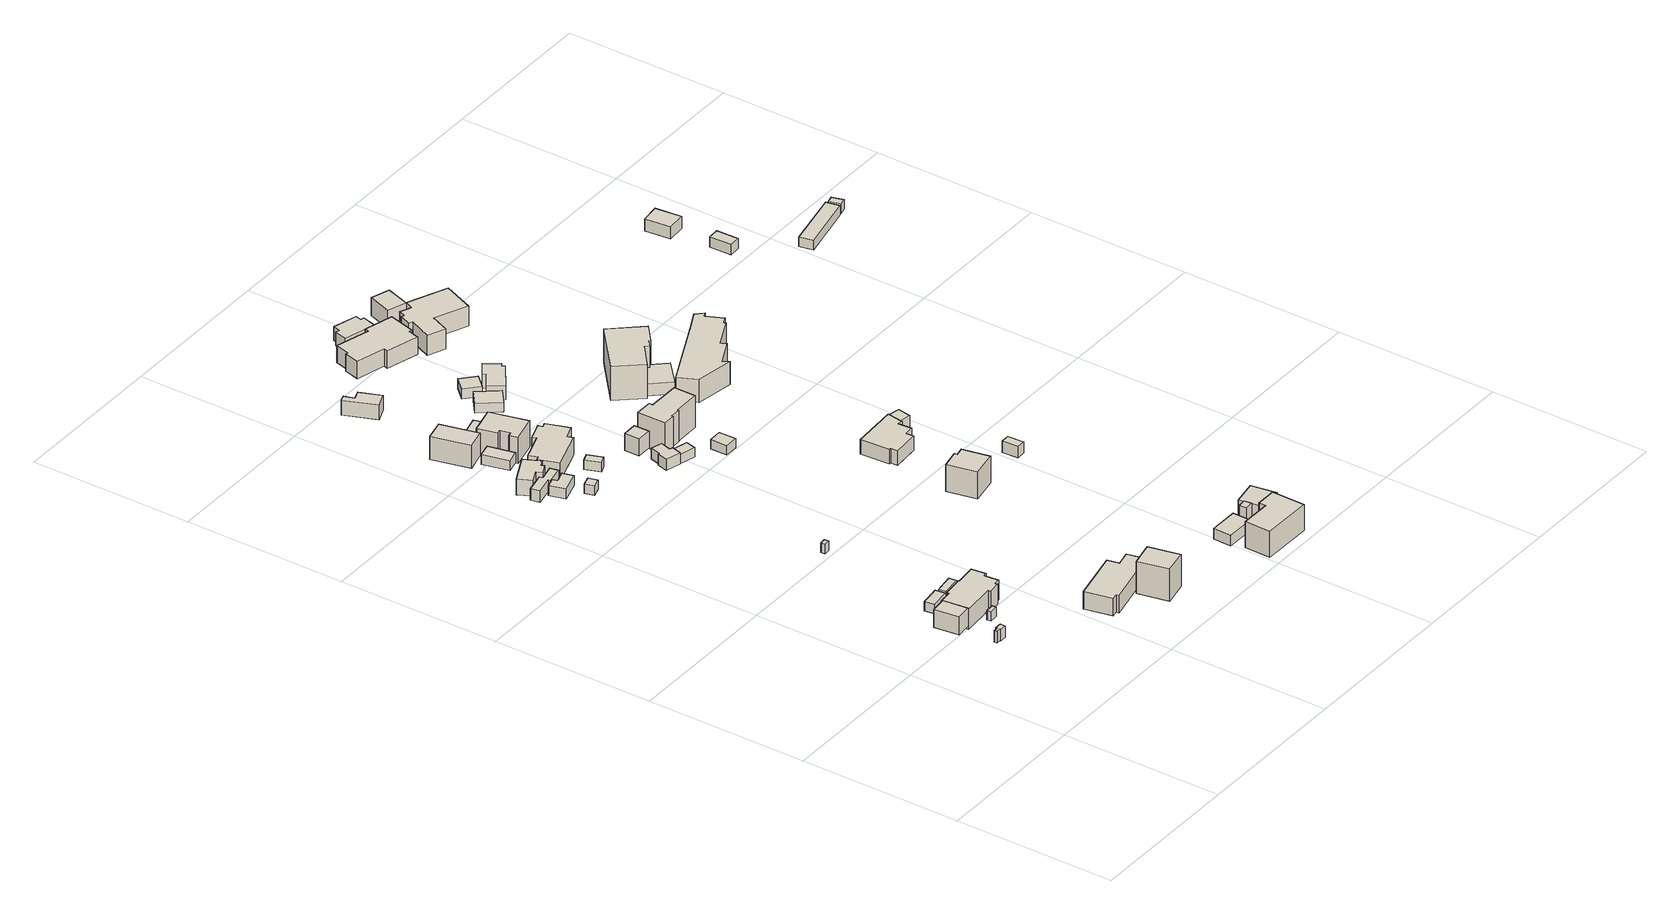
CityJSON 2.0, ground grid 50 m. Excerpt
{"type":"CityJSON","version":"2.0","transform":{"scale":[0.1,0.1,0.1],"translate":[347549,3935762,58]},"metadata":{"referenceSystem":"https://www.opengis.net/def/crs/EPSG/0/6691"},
"CityObjects":{
"building1":{"type":"Building","attributes":{"measuredHeight":4.5,"BuildingIDAttribute.prefecture":"14","BuildingIDAttribute.city":"14151","BuildingDetailAttribute.surveyYear":2015,"BuildingLandSlideRiskAttribute.description":"1","BuildingLandSlideRiskAttribute.areaType":"1"},"geometry":[{"type":"Solid","lod":"1","boundaries":[[[[0,1,2,3,4,5,6,7]],[[6,8,9,7]],[[5,10,8,6]],[[4,11,10,5]],[[3,12,11,4]],[[2,13,12,3]],[[1,14,13,2]],[[0,15,14,1]],[[7,9,15,0]],[[8,10,11,12,13,14,15,9]]]]}]},
"building2":{"type":"Building","attributes":{"usage":"411","measuredHeight":6,"storeysAboveGround":1,"BuildingIDAttribute.prefecture":"14","BuildingIDAttribute.city":"14151","BuildingDetailAttribute.totalFloorArea":38.13,"BuildingDetailAttribute.buildingFootprintArea":38.13,"BuildingDetailAttribute.buildingStructureType":"610","BuildingDetailAttribute.buildingStructureOrgType":"2","BuildingDetailAttribute.orgUsage":"10","BuildingDetailAttribute.surveyYear":2015,"BuildingLandSlideRiskAttribute.description":"1","BuildingLandSlideRiskAttribute.areaType":"1"},"geometry":[{"type":"Solid","lod":"1","boundaries":[[[[16,17,18,19]],[[18,20,21,19]],[[17,22,20,18]],[[16,23,22,17]],[[19,21,23,16]],[[20,22,23,21]]]]}]},
"building3":{"type":"Building","attributes":{"BuildingIDAttribute.prefecture":"14","BuildingIDAttribute.city":"14151","BuildingDetailAttribute.surveyYear":2015,"BuildingLandSlideRiskAttribute.description":"1","BuildingLandSlideRiskAttribute.areaType":"1"},"geometry":[{"type":"Solid","lod":"1","boundaries":[[[[24,25,26,27]],[[26,28,29,27]],[[25,30,28,26]],[[24,31,30,25]],[[27,29,31,24]],[[28,30,31,29]]]]}]},
"building4":{"type":"Building","attributes":{"BuildingIDAttribute.prefecture":"14","BuildingIDAttribute.city":"14151","BuildingDetailAttribute.surveyYear":2015,"BuildingLandSlideRiskAttribute.description":"1","BuildingLandSlideRiskAttribute.areaType":"1"},"geometry":[{"type":"Solid","lod":"1","boundaries":[[[[32,33,34,35]],[[34,36,37,35]],[[33,38,36,34]],[[32,39,38,33]],[[35,37,39,32]],[[36,38,39,37]]]]}]},
"building5":{"type":"Building","attributes":{"usage":"411","measuredHeight":8.6,"storeysAboveGround":2,"BuildingIDAttribute.prefecture":"14","BuildingIDAttribute.city":"14151","BuildingDetailAttribute.totalFloorArea":255.38,"BuildingDetailAttribute.buildingFootprintArea":127.69,"BuildingDetailAttribute.buildingStructureType":"601","BuildingDetailAttribute.buildingStructureOrgType":"1","BuildingDetailAttribute.orgUsage":"10","BuildingDetailAttribute.surveyYear":2015,"BuildingLandSlideRiskAttribute.description":"1","BuildingLandSlideRiskAttribute.areaType":"1"},"geometry":[{"type":"Solid","lod":"1","boundaries":[[[[40,41,42,43,44,45,46,47,48,49,50,51,52,53]],[[52,54,55,53]],[[51,56,54,52]],[[50,57,56,51]],[[49,58,57,50]],[[48,59,58,49]],[[47,60,59,48]],[[46,61,60,47]],[[45,62,61,46]],[[44,63,62,45]],[[43,64,63,44]],[[42,65,64,43]],[[41,66,65,42]],[[40,67,66,41]],[[53,55,67,40]],[[54,56,57,58,59,60,61,62,63,64,65,66,67,55]]]]}]},
"building6":{"type":"Building","attributes":{"usage":"451","storeysAboveGround":1,"BuildingIDAttribute.prefecture":"14","BuildingIDAttribute.city":"14151","BuildingDetailAttribute.totalFloorArea":13.91,"BuildingDetailAttribute.buildingFootprintArea":13.91,"BuildingDetailAttribute.buildingStructureType":"601","BuildingDetailAttribute.buildingStructureOrgType":"1","BuildingDetailAttribute.orgUsage":"200","BuildingDetailAttribute.surveyYear":2015,"BuildingLandSlideRiskAttribute.description":"1","BuildingLandSlideRiskAttribute.areaType":"1"},"geometry":[{"type":"Solid","lod":"1","boundaries":[[[[68,69,70,71]],[[70,72,73,71]],[[69,74,72,70]],[[68,75,74,69]],[[71,73,75,68]],[[72,74,75,73]]]]}]},
"building7":{"type":"Building","attributes":{"BuildingIDAttribute.prefecture":"14","BuildingIDAttribute.city":"14151","BuildingDetailAttribute.surveyYear":2015},"geometry":[{"type":"Solid","lod":"1","boundaries":[[[[76,77,78,79]],[[78,80,81,79]],[[77,82,80,78]],[[76,83,82,77]],[[79,81,83,76]],[[80,82,83,81]]]]}]},
"building8":{"type":"Building","attributes":{"measuredHeight":4.4,"BuildingIDAttribute.prefecture":"14","BuildingIDAttribute.city":"14151","BuildingDetailAttribute.surveyYear":2015,"BuildingLandSlideRiskAttribute.description":"1","BuildingLandSlideRiskAttribute.areaType":"1"},"geometry":[{"type":"Solid","lod":"1","boundaries":[[[[84,85,86,87,88,89,90,91]],[[90,92,93,91]],[[89,94,92,90]],[[88,95,94,89]],[[87,96,95,88]],[[86,97,96,87]],[[85,98,97,86]],[[84,99,98,85]],[[91,93,99,84]],[[92,94,95,96,97,98,99,93]]]]}]},
"building9":{"type":"Building","attributes":{"measuredHeight":3.4,"BuildingIDAttribute.prefecture":"14","BuildingIDAttribute.city":"14151","BuildingDetailAttribute.surveyYear":2015,"BuildingLandSlideRiskAttribute.description":"1","BuildingLandSlideRiskAttribute.areaType":"1"},"geometry":[{"type":"Solid","lod":"1","boundaries":[[[[100,101,102,103,104,105]],[[104,106,107,105]],[[103,108,106,104]],[[102,109,108,103]],[[101,110,109,102]],[[100,111,110,101]],[[105,107,111,100]],[[106,108,109,110,111,107]]]]}]},
"building10":{"type":"Building","attributes":{"usage":"411","measuredHeight":8.8,"storeysAboveGround":2,"BuildingIDAttribute.prefecture":"14","BuildingIDAttribute.city":"14151","BuildingDetailAttribute.totalFloorArea":304.21,"BuildingDetailAttribute.buildingFootprintArea":152.1,"BuildingDetailAttribute.buildingStructureType":"601","BuildingDetailAttribute.buildingStructureOrgType":"1","BuildingDetailAttribute.orgUsage":"10","BuildingDetailAttribute.surveyYear":2015,"BuildingLandSlideRiskAttribute.description":"1","BuildingLandSlideRiskAttribute.areaType":"1"},"geometry":[{"type":"Solid","lod":"1","boundaries":[[[[112,113,114,115,116,117,118,119]],[[118,120,121,119]],[[117,122,120,118]],[[116,123,122,117]],[[115,124,123,116]],[[114,125,124,115]],[[113,126,125,114]],[[112,127,126,113]],[[119,121,127,112]],[[120,122,123,124,125,126,127,121]]]]}]},
"building11":{"type":"Building","attributes":{"usage":"411","measuredHeight":5.7,"storeysAboveGround":1,"BuildingIDAttribute.prefecture":"14","BuildingIDAttribute.city":"14151","BuildingDetailAttribute.totalFloorArea":52.51,"BuildingDetailAttribute.buildingFootprintArea":52.51,"BuildingDetailAttribute.buildingStructureType":"601","BuildingDetailAttribute.buildingStructureOrgType":"1","BuildingDetailAttribute.orgUsage":"10","BuildingDetailAttribute.surveyYear":2015,"BuildingLandSlideRiskAttribute.description":"1","BuildingLandSlideRiskAttribute.areaType":"1"},"geometry":[{"type":"Solid","lod":"1","boundaries":[[[[128,129,130,131,132,133,134,135]],[[134,136,137,135]],[[133,138,136,134]],[[132,139,138,133]],[[131,140,139,132]],[[130,141,140,131]],[[129,142,141,130]],[[128,143,142,129]],[[135,137,143,128]],[[136,138,139,140,141,142,143,137]]]]}]},
"building12":{"type":"Building","attributes":{"BuildingIDAttribute.prefecture":"14","BuildingIDAttribute.city":"14151","BuildingDetailAttribute.surveyYear":2015,"BuildingLandSlideRiskAttribute.description":"1","BuildingLandSlideRiskAttribute.areaType":"1"},"geometry":[{"type":"Solid","lod":"1","boundaries":[[[[144,145,146,147]],[[146,148,149,147]],[[145,150,148,146]],[[144,151,150,145]],[[147,149,151,144]],[[148,150,151,149]]]]}]},
"building13":{"type":"Building","attributes":{"usage":"411","measuredHeight":11.4,"storeysAboveGround":2,"BuildingIDAttribute.prefecture":"14","BuildingIDAttribute.city":"14151","BuildingDetailAttribute.totalFloorArea":125.23,"BuildingDetailAttribute.buildingFootprintArea":62.62,"BuildingDetailAttribute.buildingStructureType":"601","BuildingDetailAttribute.buildingStructureOrgType":"1","BuildingDetailAttribute.orgUsage":"10","BuildingDetailAttribute.surveyYear":2015,"BuildingLandSlideRiskAttribute.description":"1","BuildingLandSlideRiskAttribute.areaType":"1"},"geometry":[{"type":"Solid","lod":"1","boundaries":[[[[152,153,154,155]],[[154,156,157,155]],[[153,158,156,154]],[[152,159,158,153]],[[155,157,159,152]],[[156,158,159,157]]]]}]},
"building14":{"type":"Building","attributes":{"usage":"412","measuredHeight":7.7,"storeysAboveGround":2,"BuildingIDAttribute.prefecture":"14","BuildingIDAttribute.city":"14151","BuildingDetailAttribute.totalFloorArea":147.12,"BuildingDetailAttribute.buildingFootprintArea":73.56,"BuildingDetailAttribute.buildingStructureType":"610","BuildingDetailAttribute.buildingStructureOrgType":"2","BuildingDetailAttribute.orgUsage":"20","BuildingDetailAttribute.surveyYear":2015,"BuildingLandSlideRiskAttribute.description":"1","BuildingLandSlideRiskAttribute.areaType":"1"},"geometry":[{"type":"Solid","lod":"1","boundaries":[[[[160,161,162,163]],[[162,164,165,163]],[[161,166,164,162]],[[160,167,166,161]],[[163,165,167,160]],[[164,166,167,165]]]]}]},
"building15":{"type":"Building","attributes":{"usage":"412","measuredHeight":3.9,"storeysAboveGround":2,"BuildingIDAttribute.prefecture":"14","BuildingIDAttribute.city":"14151","BuildingDetailAttribute.totalFloorArea":69.57,"BuildingDetailAttribute.buildingFootprintArea":34.79,"BuildingDetailAttribute.buildingStructureType":"610","BuildingDetailAttribute.buildingStructureOrgType":"2","BuildingDetailAttribute.orgUsage":"20","BuildingDetailAttribute.surveyYear":2015,"BuildingLandSlideRiskAttribute.description":"1","BuildingLandSlideRiskAttribute.areaType":"1"},"geometry":[{"type":"Solid","lod":"1","boundaries":[[[[168,169,170,171]],[[170,172,173,171]],[[169,174,172,170]],[[168,175,174,169]],[[171,173,175,168]],[[172,174,175,173]]]]}]},
"building16":{"type":"Building","attributes":{"BuildingIDAttribute.prefecture":"14","BuildingIDAttribute.city":"14151","BuildingDetailAttribute.surveyYear":2015,"BuildingLandSlideRiskAttribute.description":"1","BuildingLandSlideRiskAttribute.areaType":"1"},"geometry":[{"type":"Solid","lod":"1","boundaries":[[[[176,177,178,179]],[[178,180,181,179]],[[177,182,180,178]],[[176,183,182,177]],[[179,181,183,176]],[[180,182,183,181]]]]}]},
"building17":{"type":"Building","attributes":{"usage":"411","measuredHeight":9.4,"storeysAboveGround":2,"BuildingIDAttribute.prefecture":"14","BuildingIDAttribute.city":"14151","BuildingDetailAttribute.totalFloorArea":264.55,"BuildingDetailAttribute.buildingFootprintArea":132.27,"BuildingDetailAttribute.buildingStructureType":"601","BuildingDetailAttribute.buildingStructureOrgType":"1","BuildingDetailAttribute.orgUsage":"10","BuildingDetailAttribute.surveyYear":2015,"BuildingLandSlideRiskAttribute.description":"1","BuildingLandSlideRiskAttribute.areaType":"1"},"geometry":[{"type":"Solid","lod":"1","boundaries":[[[[184,185,186,187,188,189,190,191,192,193,194,195]],[[194,196,197,195]],[[193,198,196,194]],[[192,199,198,193]],[[191,200,199,192]],[[190,201,200,191]],[[189,202,201,190]],[[188,203,202,189]],[[187,204,203,188]],[[186,205,204,187]],[[185,206,205,186]],[[184,207,206,185]],[[195,197,207,184]],[[196,198,199,200,201,202,203,204,205,206,207,197]]]]}]},
"building18":{"type":"Building","attributes":{"usage":"412","measuredHeight":8.7,"storeysAboveGround":2,"BuildingIDAttribute.prefecture":"14","BuildingIDAttribute.city":"14151","BuildingDetailAttribute.totalFloorArea":186.38,"BuildingDetailAttribute.buildingFootprintArea":93.19,"BuildingDetailAttribute.buildingStructureType":"610","BuildingDetailAttribute.buildingStructureOrgType":"2","BuildingDetailAttribute.orgUsage":"20","BuildingDetailAttribute.surveyYear":2015,"BuildingRiverFloodingRiskAttribute.description":"1","BuildingRiverFloodingRiskAttribute.rankOrg":"1","BuildingRiverFloodingRiskAttribute.depth":0.05,"BuildingRiverFloodingRiskAttribute.adminType":"2","BuildingRiverFloodingRiskAttribute.scale":"2","BuildingRiverFloodingRiskAttribute.duration":2,"BuildingLandSlideRiskAttribute.description":"1","BuildingLandSlideRiskAttribute.areaType":"1"},"geometry":[{"type":"Solid","lod":"1","boundaries":[[[[208,209,210,211,212,213,214,215,216]],[[215,217,218,216]],[[214,219,217,215]],[[213,220,219,214]],[[212,221,220,213]],[[211,222,221,212]],[[210,223,222,211]],[[209,224,223,210]],[[208,225,224,209]],[[216,218,225,208]],[[217,219,220,221,222,223,224,225,218]]]]}]},
"building19":{"type":"Building","attributes":{"usage":"412","measuredHeight":8.2,"storeysAboveGround":2,"BuildingIDAttribute.prefecture":"14","BuildingIDAttribute.city":"14151","BuildingDetailAttribute.totalFloorArea":49.23,"BuildingDetailAttribute.buildingFootprintArea":24.62,"BuildingDetailAttribute.buildingStructureType":"610","BuildingDetailAttribute.buildingStructureOrgType":"2","BuildingDetailAttribute.orgUsage":"20","BuildingDetailAttribute.surveyYear":2015,"BuildingRiverFloodingRiskAttribute.description":"1","BuildingRiverFloodingRiskAttribute.rankOrg":"2","BuildingRiverFloodingRiskAttribute.depth":0.52,"BuildingRiverFloodingRiskAttribute.adminType":"2","BuildingRiverFloodingRiskAttribute.scale":"2","BuildingRiverFloodingRiskAttribute.duration":3.25,"BuildingLandSlideRiskAttribute.description":"1","BuildingLandSlideRiskAttribute.areaType":"1"},"geometry":[{"type":"Solid","lod":"1","boundaries":[[[[214,213,226,227,228]],[[227,229,230,228]],[[226,231,229,227]],[[213,232,231,226]],[[214,233,232,213]],[[228,230,233,214]],[[229,231,232,233,230]]]]}]},
"building20":{"type":"Building","attributes":{"measuredHeight":4,"BuildingIDAttribute.prefecture":"14","BuildingIDAttribute.city":"14151","BuildingDetailAttribute.surveyYear":2015,"BuildingLandSlideRiskAttribute.description":"1","BuildingLandSlideRiskAttribute.areaType":"1"},"geometry":[{"type":"Solid","lod":"1","boundaries":[[[[234,235,236,237,238,239,240,241,242]],[[241,243,244,242]],[[240,245,243,241]],[[239,246,245,240]],[[238,247,246,239]],[[237,248,247,238]],[[236,249,248,237]],[[235,250,249,236]],[[234,251,250,235]],[[242,244,251,234]],[[243,245,246,247,248,249,250,251,244]]]]}]},
"building21":{"type":"Building","attributes":{"usage":"411","measuredHeight":4.8,"storeysAboveGround":1,"BuildingIDAttribute.prefecture":"14","BuildingIDAttribute.city":"14151","BuildingDetailAttribute.totalFloorArea":40.6,"BuildingDetailAttribute.buildingFootprintArea":40.6,"BuildingDetailAttribute.buildingStructureType":"610","BuildingDetailAttribute.buildingStructureOrgType":"2","BuildingDetailAttribute.orgUsage":"10","BuildingDetailAttribute.surveyYear":2015,"BuildingRiverFloodingRiskAttribute.description":"1","BuildingRiverFloodingRiskAttribute.rankOrg":"1","BuildingRiverFloodingRiskAttribute.depth":0.38,"BuildingRiverFloodingRiskAttribute.adminType":"2","BuildingRiverFloodingRiskAttribute.scale":"2","BuildingLandSlideRiskAttribute.description":"1","BuildingLandSlideRiskAttribute.areaType":"1"},"geometry":[{"type":"Solid","lod":"1","boundaries":[[[[252,253,254,255,256,257]],[[256,258,259,257]],[[255,260,258,256]],[[254,261,260,255]],[[253,262,261,254]],[[252,263,262,253]],[[257,259,263,252]],[[258,260,261,262,263,259]]]]}]},
"building22":{"type":"Building","attributes":{"BuildingIDAttribute.prefecture":"14","BuildingIDAttribute.city":"14151","BuildingDetailAttribute.surveyYear":2015,"BuildingLandSlideRiskAttribute.description":"1","BuildingLandSlideRiskAttribute.areaType":"1"},"geometry":[{"type":"Solid","lod":"1","boundaries":[[[[264,265,266,267,268]],[[267,269,270,268]],[[266,271,269,267]],[[265,272,271,266]],[[264,273,272,265]],[[268,270,273,264]],[[269,271,272,273,270]]]]}]},
"building23":{"type":"Building","attributes":{"usage":"411","measuredHeight":6.2,"storeysAboveGround":2,"BuildingIDAttribute.prefecture":"14","BuildingIDAttribute.city":"14151","BuildingDetailAttribute.totalFloorArea":36.27,"BuildingDetailAttribute.buildingFootprintArea":18.13,"BuildingDetailAttribute.buildingStructureType":"601","BuildingDetailAttribute.buildingStructureOrgType":"1","BuildingDetailAttribute.orgUsage":"10","BuildingDetailAttribute.surveyYear":2015,"BuildingLandSlideRiskAttribute.description":"1","BuildingLandSlideRiskAttribute.areaType":"1"},"geometry":[{"type":"Solid","lod":"1","boundaries":[[[[274,275,276,277]],[[276,278,279,277]],[[275,280,278,276]],[[274,281,280,275]],[[277,279,281,274]],[[278,280,281,279]]]]}]},
"building24":{"type":"Building","attributes":{"BuildingIDAttribute.prefecture":"14","BuildingIDAttribute.city":"14151","BuildingDetailAttribute.surveyYear":2015,"BuildingRiverFloodingRiskAttribute.description":"1","BuildingRiverFloodingRiskAttribute.rankOrg":"1","BuildingRiverFloodingRiskAttribute.adminType":"2","BuildingRiverFloodingRiskAttribute.scale":"1","BuildingLandSlideRiskAttribute.description":"1","BuildingLandSlideRiskAttribute.areaType":"1"},"geometry":[{"type":"Solid","lod":"1","boundaries":[[[[282,283,284,285]],[[284,286,287,285]],[[283,288,286,284]],[[282,289,288,283]],[[285,287,289,282]],[[286,288,289,287]]]]}]},
"building25":{"type":"Building","attributes":{"usage":"411","measuredHeight":9.9,"storeysAboveGround":2,"BuildingIDAttribute.prefecture":"14","BuildingIDAttribute.city":"14151","BuildingDetailAttribute.totalFloorArea":128.03,"BuildingDetailAttribute.buildingFootprintArea":64.01,"BuildingDetailAttribute.buildingStructureType":"601","BuildingDetailAttribute.buildingStructureOrgType":"1","BuildingDetailAttribute.orgUsage":"10","BuildingDetailAttribute.surveyYear":2015,"BuildingRiverFloodingRiskAttribute.description":"1","BuildingRiverFloodingRiskAttribute.rankOrg":"1","BuildingRiverFloodingRiskAttribute.adminType":"2","BuildingRiverFloodingRiskAttribute.scale":"1","BuildingLandSlideRiskAttribute.description":"1","BuildingLandSlideRiskAttribute.areaType":"1"},"geometry":[{"type":"Solid","lod":"1","boundaries":[[[[290,291,292,293,294,295]],[[294,296,297,295]],[[293,298,296,294]],[[292,299,298,293]],[[291,300,299,292]],[[290,301,300,291]],[[295,297,301,290]],[[296,298,299,300,301,297]]]]}]},
"building26":{"type":"Building","attributes":{"usage":"411","measuredHeight":11.6,"storeysAboveGround":2,"BuildingIDAttribute.prefecture":"14","BuildingIDAttribute.city":"14151","BuildingDetailAttribute.totalFloorArea":195.64,"BuildingDetailAttribute.buildingFootprintArea":97.82,"BuildingDetailAttribute.buildingStructureType":"601","BuildingDetailAttribute.buildingStructureOrgType":"1","BuildingDetailAttribute.orgUsage":"10","BuildingDetailAttribute.surveyYear":2015,"BuildingRiverFloodingRiskAttribute.description":"1","BuildingRiverFloodingRiskAttribute.rankOrg":"1","BuildingRiverFloodingRiskAttribute.adminType":"2","BuildingRiverFloodingRiskAttribute.scale":"1","BuildingLandSlideRiskAttribute.description":"1","BuildingLandSlideRiskAttribute.areaType":"1"},"geometry":[{"type":"Solid","lod":"1","boundaries":[[[[302,303,304,305,306,307,308,309,310,311]],[[310,312,313,311]],[[309,314,312,310]],[[308,315,314,309]],[[307,316,315,308]],[[306,317,316,307]],[[305,318,317,306]],[[304,319,318,305]],[[303,320,319,304]],[[302,321,320,303]],[[311,313,321,302]],[[312,314,315,316,317,318,319,320,321,313]]]]}]},
"building27":{"type":"Building","attributes":{"BuildingIDAttribute.prefecture":"14","BuildingIDAttribute.city":"14151","BuildingDetailAttribute.surveyYear":2015,"BuildingRiverFloodingRiskAttribute.description":"1","BuildingRiverFloodingRiskAttribute.rankOrg":"2","BuildingRiverFloodingRiskAttribute.depth":0.79,"BuildingRiverFloodingRiskAttribute.adminType":"2","BuildingRiverFloodingRiskAttribute.scale":"2","BuildingRiverFloodingRiskAttribute.duration":3.25,"BuildingLandSlideRiskAttribute.description":"1","BuildingLandSlideRiskAttribute.areaType":"1"},"geometry":[{"type":"Solid","lod":"1","boundaries":[[[[322,323,324,325]],[[324,326,327,325]],[[323,328,326,324]],[[322,329,328,323]],[[325,327,329,322]],[[326,328,329,327]]]]}]},
"building28":{"type":"Building","attributes":{"usage":"411","measuredHeight":4.5,"storeysAboveGround":1,"BuildingIDAttribute.prefecture":"14","BuildingIDAttribute.city":"14151","BuildingDetailAttribute.totalFloorArea":50.77,"BuildingDetailAttribute.buildingFootprintArea":50.77,"BuildingDetailAttribute.buildingStructureType":"601","BuildingDetailAttribute.buildingStructureOrgType":"1","BuildingDetailAttribute.orgUsage":"10","BuildingDetailAttribute.surveyYear":2015,"BuildingRiverFloodingRiskAttribute.description":"1","BuildingRiverFloodingRiskAttribute.rankOrg":"1","BuildingRiverFloodingRiskAttribute.adminType":"2","BuildingRiverFloodingRiskAttribute.scale":"1","BuildingRiverFloodingRiskAttribute.duration":1.25,"BuildingLandSlideRiskAttribute.description":"1","BuildingLandSlideRiskAttribute.areaType":"1"},"geometry":[{"type":"Solid","lod":"1","boundaries":[[[[330,331,332,333]],[[332,334,335,333]],[[331,336,334,332]],[[330,337,336,331]],[[333,335,337,330]],[[334,336,337,335]]]]}]},
"building29":{"type":"Building","attributes":{"measuredHeight":3.4,"BuildingIDAttribute.prefecture":"14","BuildingIDAttribute.city":"14151","BuildingDetailAttribute.surveyYear":2015,"BuildingRiverFloodingRiskAttribute.description":"1","BuildingRiverFloodingRiskAttribute.rankOrg":"2","BuildingRiverFloodingRiskAttribute.depth":1.04,"BuildingRiverFloodingRiskAttribute.adminType":"2","BuildingRiverFloodingRiskAttribute.scale":"2","BuildingRiverFloodingRiskAttribute.duration":3.25,"BuildingLandSlideRiskAttribute.description":"1","BuildingLandSlideRiskAttribute.areaType":"1"},"geometry":[{"type":"Solid","lod":"1","boundaries":[[[[338,339,340,341]],[[340,342,343,341]],[[339,344,342,340]],[[338,345,344,339]],[[341,343,345,338]],[[342,344,345,343]]]]}]},
"building30":{"type":"Building","attributes":{"usage":"411","measuredHeight":9.6,"storeysAboveGround":2,"BuildingIDAttribute.prefecture":"14","BuildingIDAttribute.city":"14151","BuildingDetailAttribute.totalFloorArea":238.31,"BuildingDetailAttribute.buildingFootprintArea":119.16,"BuildingDetailAttribute.buildingStructureType":"601","BuildingDetailAttribute.buildingStructureOrgType":"1","BuildingDetailAttribute.orgUsage":"10","BuildingDetailAttribute.surveyYear":2015,"BuildingRiverFloodingRiskAttribute.description":"1","BuildingRiverFloodingRiskAttribute.rankOrg":"1","BuildingRiverFloodingRiskAttribute.adminType":"2","BuildingRiverFloodingRiskAttribute.scale":"1","BuildingRiverFloodingRiskAttribute.duration":1.25,"BuildingRiverFloodingRiskAttribute.depth":0.8,"BuildingLandSlideRiskAttribute.description":"1","BuildingLandSlideRiskAttribute.areaType":"1"},"geometry":[{"type":"Solid","lod":"1","boundaries":[[[[346,347,348,349,350,351]],[[350,352,353,351]],[[349,354,352,350]],[[348,355,354,349]],[[347,356,355,348]],[[346,357,356,347]],[[351,353,357,346]],[[352,354,355,356,357,353]]]]}]},
"building31":{"type":"Building","attributes":{"usage":"411","measuredHeight":5.2,"storeysAboveGround":1,"BuildingIDAttribute.prefecture":"14","BuildingIDAttribute.city":"14151","BuildingDetailAttribute.totalFloorArea":52.8,"BuildingDetailAttribute.buildingFootprintArea":52.8,"BuildingDetailAttribute.buildingStructureType":"601","BuildingDetailAttribute.buildingStructureOrgType":"1","BuildingDetailAttribute.orgUsage":"10","BuildingDetailAttribute.surveyYear":2015,"BuildingRiverFloodingRiskAttribute.description":"1","BuildingRiverFloodingRiskAttribute.rankOrg":"1","BuildingRiverFloodingRiskAttribute.adminType":"2","BuildingRiverFloodingRiskAttribute.scale":"1","BuildingRiverFloodingRiskAttribute.depth":1.2,"BuildingRiverFloodingRiskAttribute.duration":4.5,"BuildingLandSlideRiskAttribute.description":"1","BuildingLandSlideRiskAttribute.areaType":"1"},"geometry":[{"type":"Solid","lod":"1","boundaries":[[[[358,359,360,361,362,363,364,365]],[[364,366,367,365]],[[363,368,366,364]],[[362,369,368,363]],[[361,370,369,362]],[[360,371,370,361]],[[359,372,371,360]],[[358,373,372,359]],[[365,367,373,358]],[[366,368,369,370,371,372,373,367]]]]}]},
"building32":{"type":"Building","attributes":{"measuredHeight":5.6,"BuildingIDAttribute.prefecture":"14","BuildingIDAttribute.city":"14151","BuildingDetailAttribute.surveyYear":2015,"BuildingRiverFloodingRiskAttribute.description":"1","BuildingRiverFloodingRiskAttribute.rankOrg":"1","BuildingRiverFloodingRiskAttribute.adminType":"2","BuildingRiverFloodingRiskAttribute.scale":"1","BuildingRiverFloodingRiskAttribute.duration":5.42,"BuildingRiverFloodingRiskAttribute.depth":0.74,"BuildingLandSlideRiskAttribute.description":"1","BuildingLandSlideRiskAttribute.areaType":"1"},"geometry":[{"type":"Solid","lod":"1","boundaries":[[[[374,375,376,377]],[[376,378,379,377]],[[375,380,378,376]],[[374,381,380,375]],[[377,379,381,374]],[[378,380,381,379]]]]}]},
"building33":{"type":"Building","attributes":{"usage":"411","measuredHeight":8.2,"storeysAboveGround":2,"BuildingIDAttribute.prefecture":"14","BuildingIDAttribute.city":"14151","BuildingDetailAttribute.totalFloorArea":363.36,"BuildingDetailAttribute.buildingFootprintArea":181.68,"BuildingDetailAttribute.buildingStructureType":"601","BuildingDetailAttribute.buildingStructureOrgType":"1","BuildingDetailAttribute.orgUsage":"10","BuildingDetailAttribute.surveyYear":2015,"BuildingRiverFloodingRiskAttribute.description":"1","BuildingRiverFloodingRiskAttribute.rankOrg":"1","BuildingRiverFloodingRiskAttribute.depth":0.11,"BuildingRiverFloodingRiskAttribute.adminType":"2","BuildingRiverFloodingRiskAttribute.scale":"2","BuildingRiverFloodingRiskAttribute.duration":2.25,"BuildingLandSlideRiskAttribute.description":"1","BuildingLandSlideRiskAttribute.areaType":"1"},"geometry":[{"type":"Solid","lod":"1","boundaries":[[[[382,383,384,385,386,387,388,389,390,391,392,393]],[[392,394,395,393]],[[391,396,394,392]],[[390,397,396,391]],[[389,398,397,390]],[[388,399,398,389]],[[387,400,399,388]],[[386,401,400,387]],[[385,402,401,386]],[[384,403,402,385]],[[383,404,403,384]],[[382,405,404,383]],[[393,395,405,382]],[[394,396,397,398,399,400,401,402,403,404,405,395]]]]}]},
"building34":{"type":"Building","attributes":{"usage":"411","measuredHeight":5.6,"storeysAboveGround":1,"BuildingIDAttribute.prefecture":"14","BuildingIDAttribute.city":"14151","BuildingDetailAttribute.totalFloorArea":133.75,"BuildingDetailAttribute.buildingFootprintArea":133.75,"BuildingDetailAttribute.buildingStructureType":"601","BuildingDetailAttribute.buildingStructureOrgType":"1","BuildingDetailAttribute.orgUsage":"10","BuildingDetailAttribute.surveyYear":2015,"BuildingRiverFloodingRiskAttribute.description":"1","BuildingRiverFloodingRiskAttribute.rankOrg":"1","BuildingRiverFloodingRiskAttribute.adminType":"2","BuildingRiverFloodingRiskAttribute.scale":"1","BuildingRiverFloodingRiskAttribute.duration":3.67,"BuildingRiverFloodingRiskAttribute.depth":0.09,"BuildingLandSlideRiskAttribute.description":"1","BuildingLandSlideRiskAttribute.areaType":"1"},"geometry":[{"type":"Solid","lod":"1","boundaries":[[[[406,407,408,409,410,411,412,413,414,415,416]],[[415,417,418,416]],[[414,419,417,415]],[[413,420,419,414]],[[412,421,420,413]],[[411,422,421,412]],[[410,423,422,411]],[[409,424,423,410]],[[408,425,424,409]],[[407,426,425,408]],[[406,427,426,407]],[[416,418,427,406]],[[417,419,420,421,422,423,424,425,426,427,418]]]]}]},
"building35":{"type":"Building","attributes":{"usage":"411","measuredHeight":5.2,"storeysAboveGround":1,"BuildingIDAttribute.prefecture":"14","BuildingIDAttribute.city":"14151","BuildingDetailAttribute.totalFloorArea":58.59,"BuildingDetailAttribute.buildingFootprintArea":58.59,"BuildingDetailAttribute.buildingStructureType":"601","BuildingDetailAttribute.buildingStructureOrgType":"1","BuildingDetailAttribute.orgUsage":"10","BuildingDetailAttribute.surveyYear":2015,"BuildingLandSlideRiskAttribute.description":"1","BuildingLandSlideRiskAttribute.areaType":"1"},"geometry":[{"type":"Solid","lod":"1","boundaries":[[[[428,429,430,431,432,433,434,435]],[[434,436,437,435]],[[433,438,436,434]],[[432,439,438,433]],[[431,440,439,432]],[[430,441,440,431]],[[429,442,441,430]],[[428,443,442,429]],[[435,437,443,428]],[[436,438,439,440,441,442,443,437]]]]}]},
"building36":{"type":"Building","attributes":{"usage":"411","measuredHeight":6.8,"storeysAboveGround":1,"BuildingIDAttribute.prefecture":"14","BuildingIDAttribute.city":"14151","BuildingDetailAttribute.totalFloorArea":56.56,"BuildingDetailAttribute.buildingFootprintArea":56.56,"BuildingDetailAttribute.buildingStructureType":"610","BuildingDetailAttribute.buildingStructureOrgType":"2","BuildingDetailAttribute.orgUsage":"10","BuildingDetailAttribute.surveyYear":2015,"BuildingRiverFloodingRiskAttribute.description":"1","BuildingRiverFloodingRiskAttribute.rankOrg":"1","BuildingRiverFloodingRiskAttribute.adminType":"2","BuildingRiverFloodingRiskAttribute.scale":"1","BuildingRiverFloodingRiskAttribute.duration":5.42,"BuildingRiverFloodingRiskAttribute.depth":1.59,"BuildingLandSlideRiskAttribute.description":"1","BuildingLandSlideRiskAttribute.areaType":"1"},"geometry":[{"type":"Solid","lod":"1","boundaries":[[[[444,445,446,447,448,449]],[[448,450,451,449]],[[447,452,450,448]],[[446,453,452,447]],[[445,454,453,446]],[[444,455,454,445]],[[449,451,455,444]],[[450,452,453,454,455,451]]]]}]},
"building37":{"type":"Building","attributes":{"measuredHeight":4.3,"BuildingIDAttribute.prefecture":"14","BuildingIDAttribute.city":"14151","BuildingDetailAttribute.surveyYear":2015,"BuildingRiverFloodingRiskAttribute.description":"1","BuildingRiverFloodingRiskAttribute.rankOrg":"1","BuildingRiverFloodingRiskAttribute.adminType":"2","BuildingRiverFloodingRiskAttribute.scale":"1","BuildingRiverFloodingRiskAttribute.depth":1.37,"BuildingRiverFloodingRiskAttribute.duration":5.17,"BuildingLandSlideRiskAttribute.description":"1","BuildingLandSlideRiskAttribute.areaType":"1"},"geometry":[{"type":"Solid","lod":"1","boundaries":[[[[456,457,458,459]],[[458,460,461,459]],[[457,462,460,458]],[[456,463,462,457]],[[459,461,463,456]],[[460,462,463,461]]]]}]},
"building38":{"type":"Building","attributes":{"measuredHeight":5.1,"BuildingIDAttribute.prefecture":"14","BuildingIDAttribute.city":"14151","BuildingDetailAttribute.surveyYear":2015,"BuildingRiverFloodingRiskAttribute.description":"1","BuildingRiverFloodingRiskAttribute.rankOrg":"1","BuildingRiverFloodingRiskAttribute.adminType":"2","BuildingRiverFloodingRiskAttribute.scale":"1","BuildingRiverFloodingRiskAttribute.duration":3.67,"BuildingRiverFloodingRiskAttribute.depth":0.83,"BuildingLandSlideRiskAttribute.description":"1","BuildingLandSlideRiskAttribute.areaType":"1"},"geometry":[{"type":"Solid","lod":"1","boundaries":[[[[464,465,466,467]],[[466,468,469,467]],[[465,470,468,466]],[[464,471,470,465]],[[467,469,471,464]],[[468,470,471,469]]]]}]},
"building39":{"type":"Building","attributes":{"measuredHeight":7,"BuildingIDAttribute.prefecture":"14","BuildingIDAttribute.city":"14151","BuildingDetailAttribute.surveyYear":2015,"BuildingRiverFloodingRiskAttribute.description":"1","BuildingRiverFloodingRiskAttribute.rankOrg":"1","BuildingRiverFloodingRiskAttribute.adminType":"2","BuildingRiverFloodingRiskAttribute.scale":"1","BuildingRiverFloodingRiskAttribute.duration":1.5,"BuildingRiverFloodingRiskAttribute.depth":2.37,"BuildingLandSlideRiskAttribute.description":"1","BuildingLandSlideRiskAttribute.areaType":"1"},"geometry":[{"type":"Solid","lod":"1","boundaries":[[[[472,473,474,475,476,477]],[[476,478,479,477]],[[475,480,478,476]],[[474,481,480,475]],[[473,482,481,474]],[[472,483,482,473]],[[477,479,483,472]],[[478,480,481,482,483,479]]]]}]},
"building40":{"type":"Building","attributes":{"usage":"411","measuredHeight":11.4,"storeysAboveGround":3,"BuildingIDAttribute.prefecture":"14","BuildingIDAttribute.city":"14151","BuildingDetailAttribute.totalFloorArea":546.61,"BuildingDetailAttribute.buildingFootprintArea":182.2,"BuildingDetailAttribute.buildingStructureType":"610","BuildingDetailAttribute.buildingStructureOrgType":"2","BuildingDetailAttribute.orgUsage":"10","BuildingDetailAttribute.surveyYear":2015,"BuildingRiverFloodingRiskAttribute.description":"1","BuildingRiverFloodingRiskAttribute.rankOrg":"1","BuildingRiverFloodingRiskAttribute.adminType":"2","BuildingRiverFloodingRiskAttribute.scale":"1","BuildingRiverFloodingRiskAttribute.duration":1.5,"BuildingRiverFloodingRiskAttribute.depth":1.97,"BuildingLandSlideRiskAttribute.description":"1","BuildingLandSlideRiskAttribute.areaType":"1"},"geometry":[{"type":"Solid","lod":"1","boundaries":[[[[484,485,486,487,488,489,490,491,492,493]],[[492,494,495,493]],[[491,496,494,492]],[[490,497,496,491]],[[489,498,497,490]],[[488,499,498,489]],[[487,500,499,488]],[[486,501,500,487]],[[485,502,501,486]],[[484,503,502,485]],[[493,495,503,484]],[[494,496,497,498,499,500,501,502,503,495]]]]}]},
"building41":{"type":"Building","attributes":{"usage":"401","measuredHeight":7.8,"storeysAboveGround":2,"BuildingIDAttribute.prefecture":"14","BuildingIDAttribute.city":"14151","BuildingDetailAttribute.totalFloorArea":383.94,"BuildingDetailAttribute.buildingFootprintArea":191.97,"BuildingDetailAttribute.buildingStructureType":"610","BuildingDetailAttribute.buildingStructureOrgType":"2","BuildingDetailAttribute.orgUsage":"61","BuildingDetailAttribute.surveyYear":2015,"BuildingRiverFloodingRiskAttribute.description":"1","BuildingRiverFloodingRiskAttribute.rankOrg":"2","BuildingRiverFloodingRiskAttribute.depth":0.66,"BuildingRiverFloodingRiskAttribute.adminType":"2","BuildingRiverFloodingRiskAttribute.scale":"2","BuildingRiverFloodingRiskAttribute.duration":4.25,"BuildingLandSlideRiskAttribute.description":"1","BuildingLandSlideRiskAttribute.areaType":"1"},"geometry":[{"type":"Solid","lod":"1","boundaries":[[[[504,505,506,507,508,509,510,511,512,513,514,515,516]],[[515,517,518,516]],[[514,519,517,515]],[[513,520,519,514]],[[512,521,520,513]],[[511,522,521,512]],[[510,523,522,511]],[[509,524,523,510]],[[508,525,524,509]],[[507,526,525,508]],[[506,527,526,507]],[[505,528,527,506]],[[504,529,528,505]],[[516,518,529,504]],[[517,519,520,521,522,523,524,525,526,527,528,529,518]]]]}]},
"building42":{"type":"Building","attributes":{"usage":"411","measuredHeight":6.1,"storeysAboveGround":1,"BuildingIDAttribute.prefecture":"14","BuildingIDAttribute.city":"14151","BuildingDetailAttribute.totalFloorArea":46.05,"BuildingDetailAttribute.buildingFootprintArea":46.05,"BuildingDetailAttribute.buildingStructureType":"601","BuildingDetailAttribute.buildingStructureOrgType":"1","BuildingDetailAttribute.orgUsage":"10","BuildingDetailAttribute.surveyYear":2015,"BuildingLandSlideRiskAttribute.description":"1","BuildingLandSlideRiskAttribute.areaType":"1"},"geometry":[{"type":"Solid","lod":"1","boundaries":[[[[530,531,532,533]],[[532,534,535,533]],[[531,536,534,532]],[[530,537,536,531]],[[533,535,537,530]],[[534,536,537,535]]]]}]},
"building43":{"type":"Building","attributes":{"usage":"411","measuredHeight":9.6,"storeysAboveGround":2,"BuildingIDAttribute.prefecture":"14","BuildingIDAttribute.city":"14151","BuildingDetailAttribute.totalFloorArea":504.58,"BuildingDetailAttribute.buildingFootprintArea":252.29,"BuildingDetailAttribute.buildingStructureType":"601","BuildingDetailAttribute.buildingStructureOrgType":"1","BuildingDetailAttribute.orgUsage":"10","BuildingDetailAttribute.surveyYear":2015,"BuildingRiverFloodingRiskAttribute.description":"1","BuildingRiverFloodingRiskAttribute.rankOrg":"1","BuildingRiverFloodingRiskAttribute.adminType":"2","BuildingRiverFloodingRiskAttribute.scale":"1","BuildingRiverFloodingRiskAttribute.duration":2.08,"BuildingRiverFloodingRiskAttribute.depth":2.88,"BuildingLandSlideRiskAttribute.description":"1","BuildingLandSlideRiskAttribute.areaType":"1"},"geometry":[{"type":"Solid","lod":"1","boundaries":[[[[538,539,540,541,542,543,544,545,546,547,548,549,550]],[[549,551,552,550]],[[548,553,551,549]],[[547,554,553,548]],[[546,555,554,547]],[[545,556,555,546]],[[544,557,556,545]],[[543,558,557,544]],[[542,559,558,543]],[[541,560,559,542]],[[540,561,560,541]],[[539,562,561,540]],[[538,563,562,539]],[[550,552,563,538]],[[551,553,554,555,556,557,558,559,560,561,562,563,552]]]]}]},
"building44":{"type":"Building","attributes":{"measuredHeight":3.7,"BuildingIDAttribute.prefecture":"14","BuildingIDAttribute.city":"14151","BuildingDetailAttribute.surveyYear":2015,"BuildingRiverFloodingRiskAttribute.description":"1","BuildingRiverFloodingRiskAttribute.rankOrg":"2","BuildingRiverFloodingRiskAttribute.depth":0.94,"BuildingRiverFloodingRiskAttribute.adminType":"2","BuildingRiverFloodingRiskAttribute.scale":"1","BuildingRiverFloodingRiskAttribute.duration":2.83,"BuildingLandSlideRiskAttribute.description":"1","BuildingLandSlideRiskAttribute.areaType":"1"},"geometry":[{"type":"Solid","lod":"1","boundaries":[[[[564,565,566,567]],[[566,568,569,567]],[[565,570,568,566]],[[564,571,570,565]],[[567,569,571,564]],[[568,570,571,569]]]]}]},
"building45":{"type":"Building","attributes":{"measuredHeight":4.2,"BuildingIDAttribute.prefecture":"14","BuildingIDAttribute.city":"14151","BuildingDetailAttribute.surveyYear":2015,"BuildingRiverFloodingRiskAttribute.description":"1","BuildingRiverFloodingRiskAttribute.rankOrg":"2","BuildingRiverFloodingRiskAttribute.depth":0.82,"BuildingRiverFloodingRiskAttribute.adminType":"2","BuildingRiverFloodingRiskAttribute.scale":"1","BuildingRiverFloodingRiskAttribute.duration":1.92,"BuildingLandSlideRiskAttribute.description":"1","BuildingLandSlideRiskAttribute.areaType":"1"},"geometry":[{"type":"Solid","lod":"1","boundaries":[[[[572,573,574,575]],[[574,576,577,575]],[[573,578,576,574]],[[572,579,578,573]],[[575,577,579,572]],[[576,578,579,577]]]]}]},
"building46":{"type":"Building","attributes":{"BuildingIDAttribute.prefecture":"14","BuildingIDAttribute.city":"14151","BuildingDetailAttribute.surveyYear":2015,"BuildingRiverFloodingRiskAttribute.description":"1","BuildingRiverFloodingRiskAttribute.rankOrg":"2","BuildingRiverFloodingRiskAttribute.depth":1.34,"BuildingRiverFloodingRiskAttribute.adminType":"2","BuildingRiverFloodingRiskAttribute.scale":"1","BuildingRiverFloodingRiskAttribute.duration":3.92,"BuildingLandSlideRiskAttribute.description":"1","BuildingLandSlideRiskAttribute.areaType":"1"},"geometry":[{"type":"Solid","lod":"1","boundaries":[[[[580,581,582,583]],[[582,584,585,583]],[[581,586,584,582]],[[580,587,586,581]],[[583,585,587,580]],[[584,586,587,585]]]]}]},
"building47":{"type":"Building","attributes":{"BuildingIDAttribute.prefecture":"14","BuildingIDAttribute.city":"14151","BuildingDetailAttribute.surveyYear":2015,"BuildingRiverFloodingRiskAttribute.description":"1","BuildingRiverFloodingRiskAttribute.rankOrg":"2","BuildingRiverFloodingRiskAttribute.depth":1.31,"BuildingRiverFloodingRiskAttribute.adminType":"2","BuildingRiverFloodingRiskAttribute.scale":"1","BuildingRiverFloodingRiskAttribute.duration":3.92,"BuildingLandSlideRiskAttribute.description":"1","BuildingLandSlideRiskAttribute.areaType":"1"},"geometry":[{"type":"Solid","lod":"1","boundaries":[[[[588,589,590,591]],[[590,592,593,591]],[[589,594,592,590]],[[588,595,594,589]],[[591,593,595,588]],[[592,594,595,593]]]]}]}
},
"vertices":[
[128,296,146],[128,280,146],[108,280,146],[108,282,146],[93,282,146],[93,291,146],[107,291,146],[107,296,146],[107,291,183],[107,296,183],[93,291,183],[93,282,183],[108,282,183],[108,280,183],[128,280,183],[128,296,183],
[72,473,135],[122,478,135],[130,402,135],[81,397,135],[130,402,192],[81,397,192],[122,478,192],[72,473,192],
[182,377,135],[209,379,135],[210,366,135],[184,364,135],[210,366,165],[184,364,165],[209,379,165],[182,377,165],
[201,524,124],[140,517,124],[136,548,124],[197,555,124],[136,548,154],[197,555,154],[140,517,154],[201,524,154],
[123,484,123],[165,488,123],[165,495,123],[229,502,123],[229,500,123],[294,506,123],[299,461,123],[288,460,123],[292,416,123],[274,414,123],[275,407,123],[236,403,123],[236,411,123],[131,400,123],[236,411,187],[131,400,187],[236,403,187],[275,407,187],[274,414,187],[292,416,187],[288,460,187],[299,461,187],[294,506,187],[229,500,187],[229,502,187],[165,495,187],[165,488,187],[123,484,187],
[206,551,123],[266,559,123],[269,536,123],[209,528,123],[269,536,153],[209,528,153],[266,559,153],[206,551,153],
[219,942,114],[238,945,114],[240,931,114],[221,929,114],[240,931,144],[221,929,144],[238,945,144],[219,942,144],
[5,1737,95],[65,1750,95],[68,1740,95],[115,1751,95],[120,1726,95],[69,1715,95],[67,1722,95],[11,1710,95],[67,1722,132],[11,1710,132],[69,1715,132],[120,1726,132],[115,1751,132],[68,1740,132],[65,1750,132],[5,1737,132],
[43,1705,101],[73,1714,101],[78,1699,101],[112,1710,101],[122,1676,101],[57,1657,101],[122,1676,133],[57,1657,133],[112,1710,133],[78,1699,133],[73,1714,133],[43,1705,133],
[454,147,98],[436,143,98],[417,227,98],[576,262,98],[584,226,98],[630,236,98],[642,179,98],[456,138,98],[642,179,154],[456,138,154],[630,236,154],[584,226,154],[576,262,154],[417,227,154],[436,143,154],[454,147,154],
[8,1785,92],[94,1827,92],[119,1778,92],[100,1768,92],[104,1759,92],[75,1744,92],[66,1762,92],[29,1744,92],[66,1762,143],[29,1744,143],[75,1744,143],[104,1759,143],[100,1768,143],[119,1778,143],[94,1827,143],[8,1785,143],
[112,1603,103],[104,1631,103],[133,1640,103],[141,1612,103],[133,1640,133],[141,1612,133],[104,1631,133],[112,1603,133],
[559,154,98],[633,170,98],[654,75,98],[579,59,98],[654,75,201],[579,59,201],[633,170,201],[559,154,201],
[27,2080,82],[90,2095,82],[119,1979,82],[56,1964,82],[119,1979,155],[56,1964,155],[90,2095,155],[27,2080,155],
[80,1950,87],[123,1960,87],[141,1879,87],[99,1869,87],[141,1879,118],[99,1869,118],[123,1960,118],[80,1950,118],
[211,1707,92],[236,1716,92],[253,1671,92],[228,1661,92],[253,1671,122],[228,1661,122],[236,1716,122],[211,1707,122],
[127,1801,77],[138,1805,77],[129,1832,77],[211,1860,77],[206,1873,77],[261,1892,77],[266,1878,77],[280,1883,77],[304,1813,77],[263,1798,77],[269,1781,77],[148,1740,77],[269,1781,134],[148,1740,134],[263,1798,134],[304,1813,134],[280,1883,134],[266,1878,134],[261,1892,134],[206,1873,134],[211,1860,134],[129,1832,134],[138,1805,134],[127,1801,134],
[150,1908,73],[162,1911,73],[155,1942,73],[143,1940,73],[129,1999,73],[152,2004,73],[211,2019,73],[240,1903,73],[157,1882,73],[240,1903,157],[157,1882,157],[211,2019,157],[152,2004,157],[129,1999,157],[143,1940,157],[155,1942,157],[162,1911,157],[150,1908,157],
[142,2045,73],[202,2060,73],[212,2019,73],[202,2060,120],[212,2019,120],[142,2045,120],[152,2004,120],[211,2019,120],
[333,1525,91],[342,1557,91],[347,1556,91],[356,1589,91],[390,1579,91],[380,1546,91],[390,1543,91],[382,1515,91],[380,1511,91],[382,1515,126],[380,1511,126],[390,1543,126],[380,1546,126],[390,1579,126],[356,1589,126],[347,1556,126],[342,1557,126],[333,1525,126],
[186,2341,53],[141,2323,53],[102,2420,53],[121,2427,53],[132,2396,53],[159,2406,53],[132,2396,100],[159,2406,100],[121,2427,100],[102,2420,100],[141,2323,100],[186,2341,100],
[390,1543,88],[391,1547,88],[442,1533,88],[433,1501,88],[382,1515,88],[433,1501,118],[382,1515,118],[442,1533,118],[391,1547,118],[390,1543,118],
[378,1691,67],[424,1691,67],[425,1644,67],[378,1644,67],[425,1644,121],[378,1644,121],[424,1691,121],[378,1691,121],
[508,1502,73],[549,1503,73],[550,1450,73],[508,1449,73],[550,1450,103],[508,1449,103],[549,1503,103],[508,1502,103],
[697,869,75],[753,881,75],[755,872,75],[781,877,75],[798,794,75],[716,778,75],[798,794,161],[716,778,161],[781,877,161],[755,872,161],[753,881,161],[697,869,161],
[430,1684,61],[483,1684,61],[483,1672,61],[583,1672,61],[583,1604,61],[500,1603,61],[500,1600,61],[468,1600,61],[468,1595,61],[430,1595,61],[468,1595,163],[430,1595,163],[468,1600,163],[500,1600,163],[500,1603,163],[583,1604,163],[583,1672,163],[483,1672,163],[483,1684,163],[430,1684,163],
[325,2141,44],[369,2177,44],[418,2116,44],[373,2080,44],[418,2116,74],[373,2080,74],[369,2177,74],[325,2141,74],
[950,119,48],[951,176,48],[1041,175,48],[1040,118,48],[1041,175,82],[1040,118,82],[951,176,82],[950,119,82],
[406,2173,40],[365,2211,40],[400,2248,40],[441,2210,40],[400,2248,71],[441,2210,71],[365,2211,71],[406,2173,71],
[978,92,38],[1072,91,38],[1072,113,38],[1136,113,38],[1135,10,38],[977,11,38],[1135,10,121],[977,11,121],[1136,113,121],[1072,113,121],[1072,91,121],[978,92,121],
[516,2187,35],[507,2180,35],[512,2172,35],[435,2117,35],[405,2159,35],[450,2191,35],[444,2199,35],[486,2229,35],[444,2199,79],[486,2229,79],[450,2191,79],[405,2159,79],[435,2117,79],[512,2172,79],[507,2180,79],[516,2187,79],
[1067,174,44],[1094,176,44],[1096,153,44],[1069,150,44],[1096,153,92],[1069,150,92],[1094,176,92],[1067,174,92],
[363,2451,47],[366,2464,47],[276,2488,47],[288,2535,47],[296,2533,47],[308,2577,47],[412,2548,47],[416,2560,47],[505,2536,47],[483,2456,47],[474,2458,47],[464,2423,47],[474,2458,102],[464,2423,102],[483,2456,102],[505,2536,102],[416,2560,102],[412,2548,102],[308,2577,102],[296,2533,102],[288,2535,102],[276,2488,102],[366,2464,102],[363,2451,102],
[760,1092,45],[755,1092,45],[749,1183,45],[862,1190,45],[892,1192,45],[883,1141,45],[869,1144,45],[872,1102,45],[843,1100,45],[845,1077,45],[762,1071,45],[845,1077,92],[762,1071,92],[843,1100,92],[872,1102,92],[869,1144,92],[883,1141,92],[892,1192,92],[862,1190,92],[749,1183,92],[755,1092,92],[760,1092,92],
[355,2582,53],[366,2621,53],[377,2618,53],[383,2640,53],[458,2619,53],[453,2601,53],[464,2598,53],[452,2555,53],[464,2598,97],[452,2555,97],[453,2601,97],[458,2619,97],[383,2640,97],[377,2618,97],[366,2621,97],[355,2582,97],
[1138,137,26],[1109,133,26],[1098,198,26],[1173,211,26],[1186,132,26],[1140,124,26],[1186,132,84],[1140,124,84],[1173,211,84],[1098,198,84],[1109,133,84],[1138,137,84],
[956,867,58],[984,868,58],[987,818,58],[959,817,58],[987,818,94],[959,817,94],[984,868,94],[956,867,94],
[890,1153,35],[898,1196,35],[936,1189,35],[928,1147,35],[936,1189,84],[928,1147,84],[898,1196,84],[890,1153,84],
[676,1826,26],[736,1876,26],[745,1865,26],[756,1874,26],[794,1832,26],[726,1770,26],[794,1832,64],[726,1770,64],[756,1874,64],[745,1865,64],[736,1876,64],[676,1826,64],
[606,1895,23],[744,2013,23],[822,1923,23],[768,1877,23],[764,1881,23],[756,1874,23],[745,1865,23],[736,1876,23],[676,1826,23],[670,1820,23],[676,1826,132],[670,1820,132],[736,1876,132],[745,1865,132],[756,1874,132],[764,1881,132],[768,1877,132],[822,1923,132],[744,2013,132],[606,1895,132],
[483,2405,40],[513,2474,40],[502,2478,40],[517,2514,40],[526,2510,40],[534,2530,40],[556,2521,40],[568,2516,40],[579,2541,40],[701,2489,40],[661,2395,40],[561,2438,40],[537,2382,40],[561,2438,104],[537,2382,104],[661,2395,104],[701,2489,104],[579,2541,104],[568,2516,104],[556,2521,104],[534,2530,104],[526,2510,104],[517,2514,104],[502,2478,104],[513,2474,104],[483,2405,104],
[516,2557,50],[541,2628,50],[598,2609,50],[574,2537,50],[598,2609,108],[574,2537,108],[541,2628,108],[516,2557,108],
[740,1700,17],[712,1758,17],[945,1869,17],[988,1891,17],[1011,1870,17],[997,1863,17],[1021,1812,17],[1001,1803,17],[1004,1796,17],[916,1754,17],[924,1737,17],[847,1700,17],[859,1683,17],[847,1700,91],[859,1683,91],[924,1737,91],[916,1754,91],[1004,1796,91],[1001,1803,91],[1021,1812,91],[997,1863,91],[1011,1870,91],[988,1891,91],[945,1869,91],[712,1758,91],[740,1700,91],
[1372,2107,12],[1407,2108,12],[1409,2040,12],[1374,2038,12],[1409,2040,45],[1374,2038,45],[1407,2108,45],[1372,2107,45],
[1339,2295,10],[1396,2301,10],[1405,2221,10],[1347,2215,10],[1405,2221,49],[1347,2215,49],[1396,2301,49],[1339,2295,49],
[1514,1916,9],[1692,1953,9],[1701,1911,9],[1523,1874,9],[1701,1911,39],[1523,1874,39],[1692,1953,39],[1514,1916,39],
[1699,1949,9],[1720,1954,9],[1730,1919,9],[1708,1913,9],[1730,1919,39],[1708,1913,39],[1720,1954,39],[1699,1949,39]
]}
